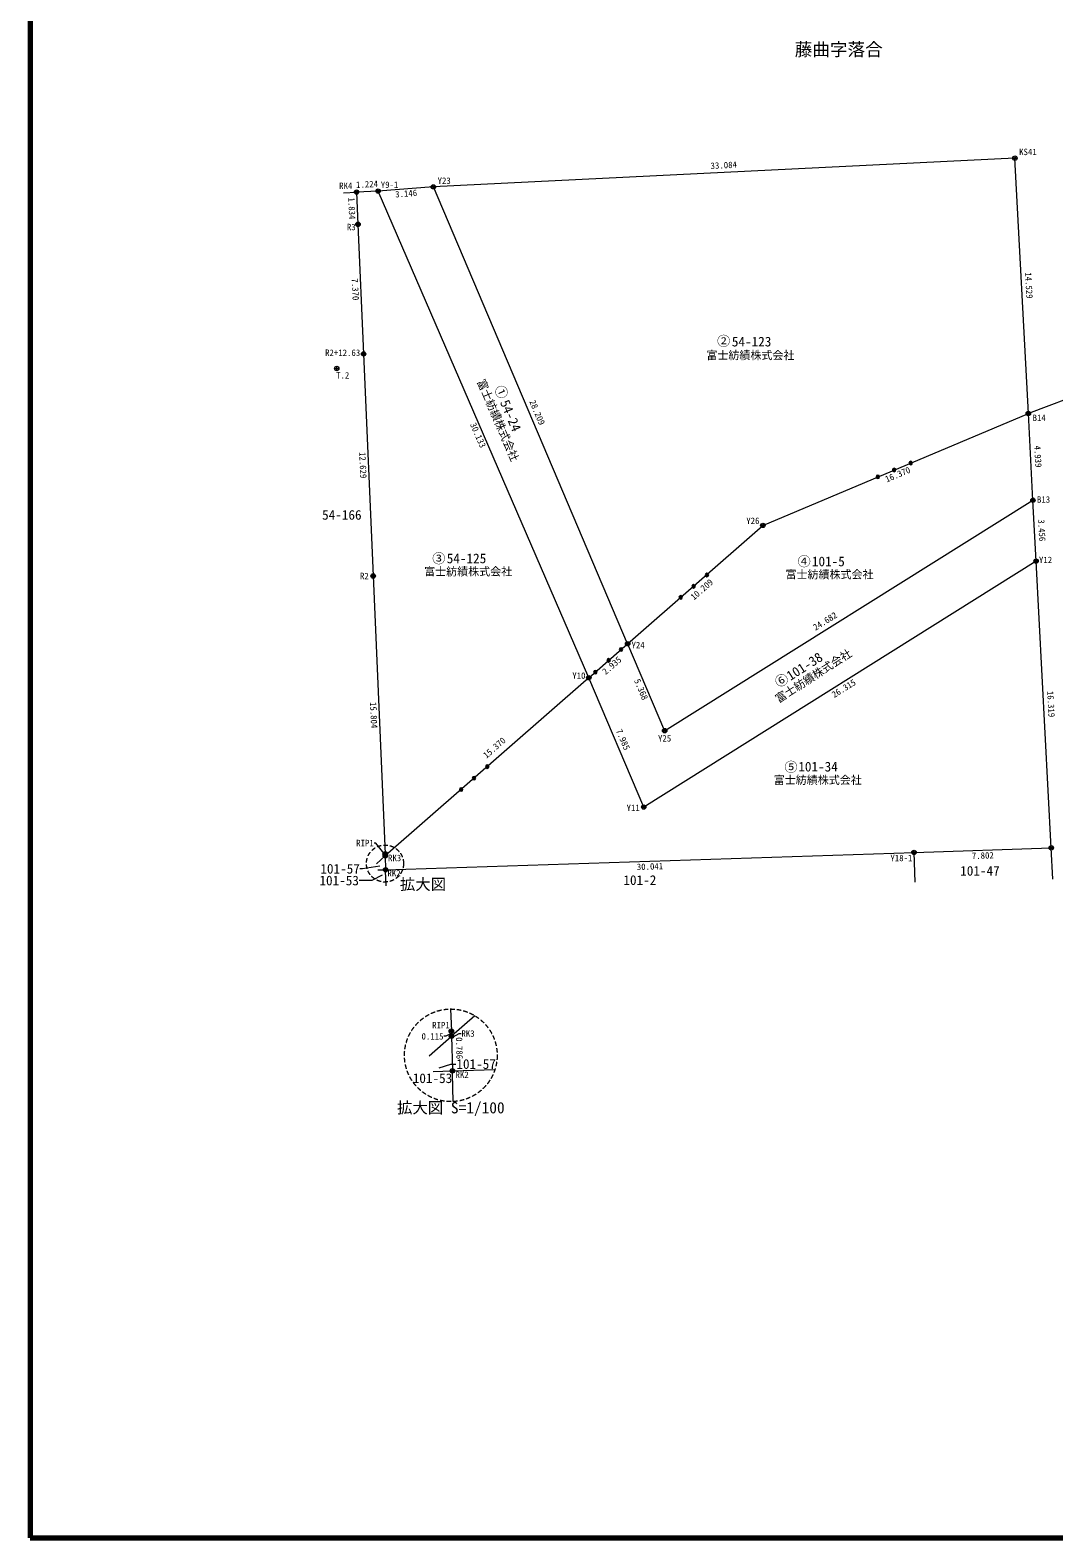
# Model space of a CAD drawing. Units: millimetres, scale not verified, with parts at other scales. Extents: x -618021 to 205570, y 4826 to 1743820.
# Drawn here: x 5320 to 63490, y 4826 to 90496 of the extents above; entities that cross this region are included whole.
import ezdxf
from ezdxf.enums import TextEntityAlignment as Align

# ---------------------------------------------------------------- set-up
doc = ezdxf.new("R2010")
doc.units = ezdxf.units.MM
doc.header["$LTSCALE"] = 250
doc.header["$PDMODE"] = 32
doc.header["$PDSIZE"] = 125
doc.linetypes.add('USER1', pattern=[1.5, 1, -0.5])
for name, color, linetype, lineweight in [('プロットマーク', 7, 'Continuous', 13), ('図枠', 7, 'Continuous', 13), ('地番名', 7, 'Continuous', 13), ('字界', 7, 'Continuous', 13), ('点名', 7, 'Continuous', 13), ('結線', 7, 'Continuous', 13), ('距離', 7, 'Continuous', 13)]:
    doc.layers.add(name, color=color, linetype=linetype, lineweight=lineweight)
doc.layers.add('汎用Layer', color=7, linetype='Continuous')
doc.layers.add('登記情報', color=7, linetype='Continuous')
doc.styles.add('ＭＳ ゴシック', font='')
doc.styles.get('ＭＳ ゴシック').set_extended_font_data('MS Gothic')

msp = doc.modelspace()

# ---------------------------------------------------------------- hatches: boundary and pattern name
at = {"layer": '字界'}
for points in [[(55454.7, 65900.1, 0.41422), (55354.7, 66000.1, 0.41422), (55254.7, 65900.1, 0.41421), (55354.7, 65800.1, 0.41421)], [(53590.4, 65115.2, 0.41421), (53490.4, 65215.2, 0.41421), (53390.4, 65115.2, 1)], [(54517.2, 65505.4, 1), (54317.2, 65505.4, 0.41421), (54417.2, 65405.4, 0.41421)], [(43879.2, 59540.6, 0.41421), (43779.2, 59640.6, 0.41421), (43679.2, 59540.6, 1)], [(42385, 58268, 0.41421), (42285, 58368, 0.41421), (42185, 58268, 1)], [(43123, 58896.6, 0.41421), (43023, 58996.6, 0.41421), (42923, 58896.6, 1)], [(38995.3, 55301.3, 0.41421), (38895.3, 55401.3, 0.41421), (38795.3, 55301.3, 1)], [(37531.2, 54019.8, 0.41421), (37431.2, 54119.8, 0.41421), (37331.2, 54019.8, 1)], [(38290.7, 54684.5, 0.41421), (38190.7, 54784.5, 0.41421), (38090.7, 54684.5, 1)], [(30641.3, 47989.6, 1), (30441.3, 47989.6, 0.99999)], [(31396.6, 48650.7, 0.41421), (31296.6, 48750.7, 0.41421), (31196.6, 48650.7, 1)], [(29911.4, 47350.8, 0.41421), (29811.4, 47450.8, 0.41421), (29711.4, 47350.8, 1)]]:
    msp.add_hatch(color=256, dxfattribs=at).paths.add_polyline_path(points)

# ---------------------------------------------------------------- linework, layer by layer
at = {"layer": 'プロットマーク'}
for p, q in [((22615.1, 71268.9), (22865.1, 71268.9)), ((22740.1, 71143.9), (22740.1, 71393.9))]:
    msp.add_line(p, q, dxfattribs=at)
for centre in [(61275.5, 83223.2), (23869.5, 81294.9), (25093.5, 81352), (28231.1, 81589.9), (23948.7, 79462.2), (24267, 72099.1), (22740.1, 71268.9), (62040.5, 68714.4), (62300.6, 63781.5), (46955.2, 62355.5), (62482.6, 60330.2), (24812.5, 59480.9), (39272.8, 55631.7), (37064.4, 53698.8), (41374.2, 50691.4), (40187.9, 46350.1), (25494.9, 43691.2), (25497.9, 43575.4), (55544.1, 43776.6), (63341.9, 44032.8), (25518.4, 42789.8), (29254.4, 33617.8), (29261.9, 33328.4), (29313.1, 31364.3)]:
    msp.add_circle(centre, 125, dxfattribs=at)
for p in [(61275.5, 83223.2), (25093.5, 81352), (28231.1, 81589.9), (23869.5, 81294.9), (23948.7, 79462.2), (24267, 72099.1), (62040.5, 68714.4), (62300.6, 63781.5), (46955.2, 62355.5), (62482.6, 60330.2), (24812.5, 59480.9), (39272.8, 55631.7), (37064.4, 53698.8), (41374.2, 50691.4), (40187.9, 46350.1), (25494.9, 43691.2), (55544.1, 43776.6), (63341.9, 44032.8), (25497.9, 43575.4), (25518.4, 42789.8), (29254.4, 33617.8), (29261.9, 33328.4), (29313.1, 31364.3)]:
    msp.add_point(p, dxfattribs=at)
at = {"layer": '図枠', "lineweight": 70}
msp.add_lwpolyline([(5320.1, 4826.3), (205570.1, 4826.3), (205570.1, 143326.3), (5320.1, 143326.3)], close=True, dxfattribs=at)
at = {"layer": '地番名'}
for points in [[(25195.1, 42999.4), (24213.9, 42845.8), (24060.3, 42845.8)], [(25322, 42478.7), (24727.9, 42178.3), (24006.9, 42178.3)], [(28557.6, 31528.2), (29229.6, 31750.7), (29514.4, 31750.7)]]:
    msp.add_lwpolyline(points, dxfattribs=at)
at = {"layer": '字界'}
for points in [[(55454.7, 65900.1, 0.41422), (55354.7, 66000.1, 0.41422), (55254.7, 65900.1, 0.41421), (55354.7, 65800.1, 0.41421)], [(53590.4, 65115.2, 0.41421), (53490.4, 65215.2, 0.41421), (53390.4, 65115.2, 1)], [(54517.2, 65505.4, 1), (54317.2, 65505.4, 0.41421), (54417.2, 65405.4, 0.41421)], [(43879.2, 59540.6, 0.41421), (43779.2, 59640.6, 0.41421), (43679.2, 59540.6, 1)], [(42385, 58268, 0.41421), (42285, 58368, 0.41421), (42185, 58268, 1)], [(43123, 58896.6, 0.41421), (43023, 58996.6, 0.41421), (42923, 58896.6, 1)], [(38995.3, 55301.3, 0.41421), (38895.3, 55401.3, 0.41421), (38795.3, 55301.3, 1)], [(37531.2, 54019.8, 0.41421), (37431.2, 54119.8, 0.41421), (37331.2, 54019.8, 1)], [(38290.7, 54684.5, 0.41421), (38190.7, 54784.5, 0.41421), (38090.7, 54684.5, 1)], [(30641.3, 47989.6, 1), (30441.3, 47989.6, 0.99999)], [(31396.6, 48650.7, 0.41421), (31296.6, 48750.7, 0.41421), (31196.6, 48650.7, 1)], [(29911.4, 47350.8, 0.41421), (29811.4, 47450.8, 0.41421), (29711.4, 47350.8, 1)]]:
    msp.add_lwpolyline(points, format="xyb", close=True, dxfattribs=at)
at = {"layer": '点名'}
for points in [[(25415.4, 43723.6), (24965.9, 44306.6), (24872.5, 44306.6)], [(29364.4, 33299), (29705.5, 33482.9), (29803.5, 33482.9)]]:
    msp.add_lwpolyline(points, dxfattribs=at)
at = {"layer": '結線'}
for p, q in [((61275.5, 83223.2), (28231.1, 81589.9)), ((62040.5, 68714.4), (61275.5, 83223.2)), ((28231.1, 81589.9), (25093.5, 81352)), ((39272.8, 55631.7), (28231.1, 81589.9)), ((23127.6, 81260.3), (23869.5, 81294.9)), ((25093.5, 81352), (23869.5, 81294.9)), ((23869.5, 81294.9), (23948.7, 79462.2)), ((37064.4, 53698.8), (25093.5, 81352)), ((23948.7, 79462.2), (24267, 72099.1)), ((24267, 72099.1), (24812.5, 59480.9)), ((67605, 70819.2), (62040.5, 68714.4)), ((46955.2, 62355.5), (62040.5, 68714.4)), ((62300.6, 63781.5), (62040.5, 68714.4)), ((41374.2, 50691.4), (62300.6, 63781.5)), ((62482.6, 60330.2), (62300.6, 63781.5)), ((39272.8, 55631.7), (46955.2, 62355.5)), ((62482.6, 60330.2), (40187.9, 46350.1)), ((63341.9, 44032.8), (62482.6, 60330.2)), ((24812.5, 59480.9), (25494.9, 43691.2)), ((37064.4, 53698.8), (39272.8, 55631.7)), ((39272.8, 55631.7), (41374.2, 50691.4)), ((37064.4, 53698.8), (25497.9, 43575.4)), ((40187.9, 46350.1), (37064.4, 53698.8)), ((25518.4, 42789.8), (55544.1, 43776.6)), ((55544.1, 43776.6), (63341.9, 44032.8)), ((55613.9, 42084.6), (55544.1, 43776.6)), ((63426.5, 42259.1), (63341.9, 44032.8)), ((24992.5, 43133.2), (25497.9, 43575.4)), ((25494.9, 43691.2), (25497.9, 43575.4)), ((25497.9, 43575.4), (25518.4, 42789.8)), ((25084.1, 42775.5), (25518.4, 42789.8)), ((29200, 34876.5), (29254.4, 33617.8)), ((30592.6, 34493.1), (29261.9, 33328.4)), ((29254.4, 33617.8), (29261.9, 33328.4)), ((27998.6, 32222.7), (29261.9, 33328.4)), ((29261.9, 33328.4), (29313.1, 31364.3)), ((28227.6, 31328.6), (29313.1, 31364.3)), ((29313.1, 31364.3), (31731.9, 31443.8))]:
    msp.add_line(p, q, dxfattribs=at)
for points in [[(25542, 41880.3), (25520.2, 42719.4), (25518.4, 42789.8)], [(29358.5, 29615.6), (29317.7, 31188.4), (29313.1, 31364.3)]]:
    msp.add_lwpolyline(points, dxfattribs=at)
at = {"layer": '結線', "linetype": 'USER1'}
for centre, radius in [((25482.8, 43141.8), 1052.9), ((29224.3, 32244.4), 2632.2)]:
    msp.add_circle(centre, radius, dxfattribs=at)
at = {"layer": '距離'}
msp.add_lwpolyline([(29162.8, 33448.5), (28944.9, 33324.2), (28835.1, 33324.2)], dxfattribs=at)

# ---------------------------------------------------------------- texts
at = {"layer": '地番名', "style": 'ＭＳ ゴシック'}
for s, p in [('②', (44725.4, 72392.9)), ('54-123', (46315.3, 72359.5)), ('③', (28540.3, 60039.7)), ('54-125', (30115.4, 60041)), ('④', (49301.7, 59870.5)), ('101-5', (50677.3, 59870.2)), ('⑤', (48555.4, 48190.3)), ('101-34', (50092.1, 48208.1))]:
    msp.add_text(s, height=549.9, dxfattribs=at).set_placement(p, align=Align.BOTTOM_CENTER)
for s, rotation, p in [('①', 293.962, (31691.1, 69755)), ('54-24', 292.745, (32220.6, 68424.7)), ('101-38', 32.499, (49554.2, 53976.3)), ('⑥', 32.386, (48258.8, 53180.3))]:
    msp.add_text(s, height=549.9, rotation=rotation, dxfattribs=at).set_placement(p, align=Align.BOTTOM_CENTER)
for s, p in [('54-166', (21909.3, 62514.8)), ('101-47', (58168.8, 42287.7)), ('101-2', (39030.3, 41761.1)), ('101-53', (27060.4, 30503.2))]:
    msp.add_text(s, height=549.9, dxfattribs=at).set_placement(p, align=Align.BOTTOM_LEFT)
for s, p in [('101-57', (21810.3, 42845.8)), ('101-53', (21756.9, 42178.3)), ('101-57', (29539.4, 31750.7))]:
    msp.add_text(s, height=549.9, dxfattribs=at).set_placement(p, align=Align.MIDDLE_LEFT)
at = {"layer": '字界', "style": 'ＭＳ ゴシック'}
msp.add_text('藤曲字落合', height=733.1, dxfattribs=at).set_placement((48767.3, 88814.5), align=Align.BOTTOM_LEFT)
at = {"layer": '汎用Layer', "style": 'ＭＳ ゴシック'}
for s, p in [('拡大図', (27641.2, 42282)), ('拡大図 S=1/100', (29224.3, 29587.2))]:
    msp.add_text(s, height=641.5, dxfattribs=at).set_placement(p, align=Align.TOP_CENTER)
at = {"layer": '点名', "style": 'ＭＳ ゴシック'}
for s, p in [('KS41', (61517.7, 83285)), ('Y9-1', (25242.2, 81418.3)), ('Y23', (28473.4, 81651.8)), ('Y12', (62644.7, 60101.3))]:
    msp.add_text(s, height=366.6, dxfattribs=at).set_placement(p, align=Align.BOTTOM_LEFT)
for s, p in [('RK4', (23627.3, 81356.7)), ('RK3', (26405.3, 43165.1))]:
    msp.add_text(s, height=366.6, dxfattribs=at).set_placement(p, align=Align.BOTTOM_RIGHT)
for s, p in [('R3', (23818.9, 79310.9)), ('R2+12.63', (24077.1, 72169.2)), ('R2', (24562.5, 59480.9)), ('RIP1', (29163.1, 33957.9))]:
    msp.add_text(s, height=366.6, dxfattribs=at).set_placement(p, align=Align.MIDDLE_RIGHT)
for s, p in [('T.2', (23080.6, 70591.2)), ('Y10', (36501.4, 53528.1)), ('Y11', (39584.7, 46015.5))]:
    msp.add_text(s, height=366.6, dxfattribs=at).set_placement(p, align=Align.BOTTOM_CENTER)
for s, p in [('B14', (62282.7, 68652.5)), ('B13', (62532.8, 64010)), ('Y26', (46013.7, 62801))]:
    msp.add_text(s, height=366.6, dxfattribs=at).set_placement(p, align=Align.TOP_LEFT)
for s, p in [('Y24', (39491.9, 55557.4)), ('RIP1', (23847.5, 44306.6)), ('RK3', (29828.5, 33482.9))]:
    msp.add_text(s, height=366.6, dxfattribs=at).set_placement(p, align=Align.MIDDLE_LEFT)
for s, p in [('Y25', (41374.2, 50441.4)), ('Y18-1', (54826.5, 43637.9))]:
    msp.add_text(s, height=366.6, dxfattribs=at).set_placement(p, align=Align.TOP_CENTER)
for p in [(26371.7, 42774.9), (30242.2, 31327.2)]:
    msp.add_text('RK2', height=366.6, dxfattribs=at).set_placement(p, align=Align.TOP_RIGHT)
at = {"layer": '登記情報', "style": 'ＭＳ ゴシック'}
for p in [(43748.2, 71655.6), (27710.8, 59366.1), (48245, 59200.3), (47574.5, 47521.8)]:
    msp.add_text('富士紡績株式会社', height=458.2, dxfattribs=at).set_placement(p, align=Align.BOTTOM_LEFT)
for rotation, p in [(293.291, (30576.1, 70481.4)), (32.856, (47927.9, 52135.1))]:
    msp.add_text('富士紡績株式会社', height=458.2, rotation=rotation, dxfattribs=at).set_placement(p, align=Align.BOTTOM_LEFT)
at = {"layer": '距離', "style": 'ＭＳ ゴシック'}
for s, rotation, p in [('33.084', 2.83, (44747.1, 82531.4)), ('1.224', 2.672, (24475.7, 81448.3)), ('3.146', 4.337, (26706.2, 80921.4)), ('14.529', 273.018, (61782.8, 75975.4)), ('28.209', 293.043, (33867, 68659.7)), ('30.133', 293.408, (30503.9, 67364.1)), ('4.939', 273.018, (62295.4, 66254.5)), ('3.456', 273.018, (62516.4, 62062.5)), ('26.315', 32.09, (51704.4, 52845.3)), ('16.319', 273.018, (63037.1, 52188.1)), ('7.985', 293.027, (38741.2, 50073.3)), ('15.370', 41.193, (31889.7, 49502.2))]:
    msp.add_text(s, height=366.6, rotation=rotation, dxfattribs=at).set_placement(p, align=Align.BOTTOM_CENTER)
for s, rotation, p in [('1.834', 272.475, (23784.2, 80373.2)), ('7.370', 272.475, (23983, 75775.3)), ('12.629', 272.475, (24414.9, 65784.6)), ('16.370', 22.857, (54546.4, 65419.8)), ('10.209', 41.193, (43361.6, 58854.5)), ('24.682', 32.027, (50386.7, 57070.4)), ('2.935', 41.193, (38250.9, 54534)), ('5.368', 293.043, (40208.5, 53112.6)), ('15.804', 272.475, (25028.8, 51580.6)), ('7.802', 1.882, (59447.1, 43779.8)), ('30.041', 1.882, (40535.3, 43158.2)), ('0.786', 271.494, (29895.5, 32656.5))]:
    msp.add_text(s, height=366.6, rotation=rotation, dxfattribs=at).set_placement(p, align=Align.TOP_CENTER)
msp.add_text('0.115', height=366.6, dxfattribs=at).set_placement((27560.1, 33324.2), align=Align.MIDDLE_LEFT)

doc.saveas('drawing.dxf')
